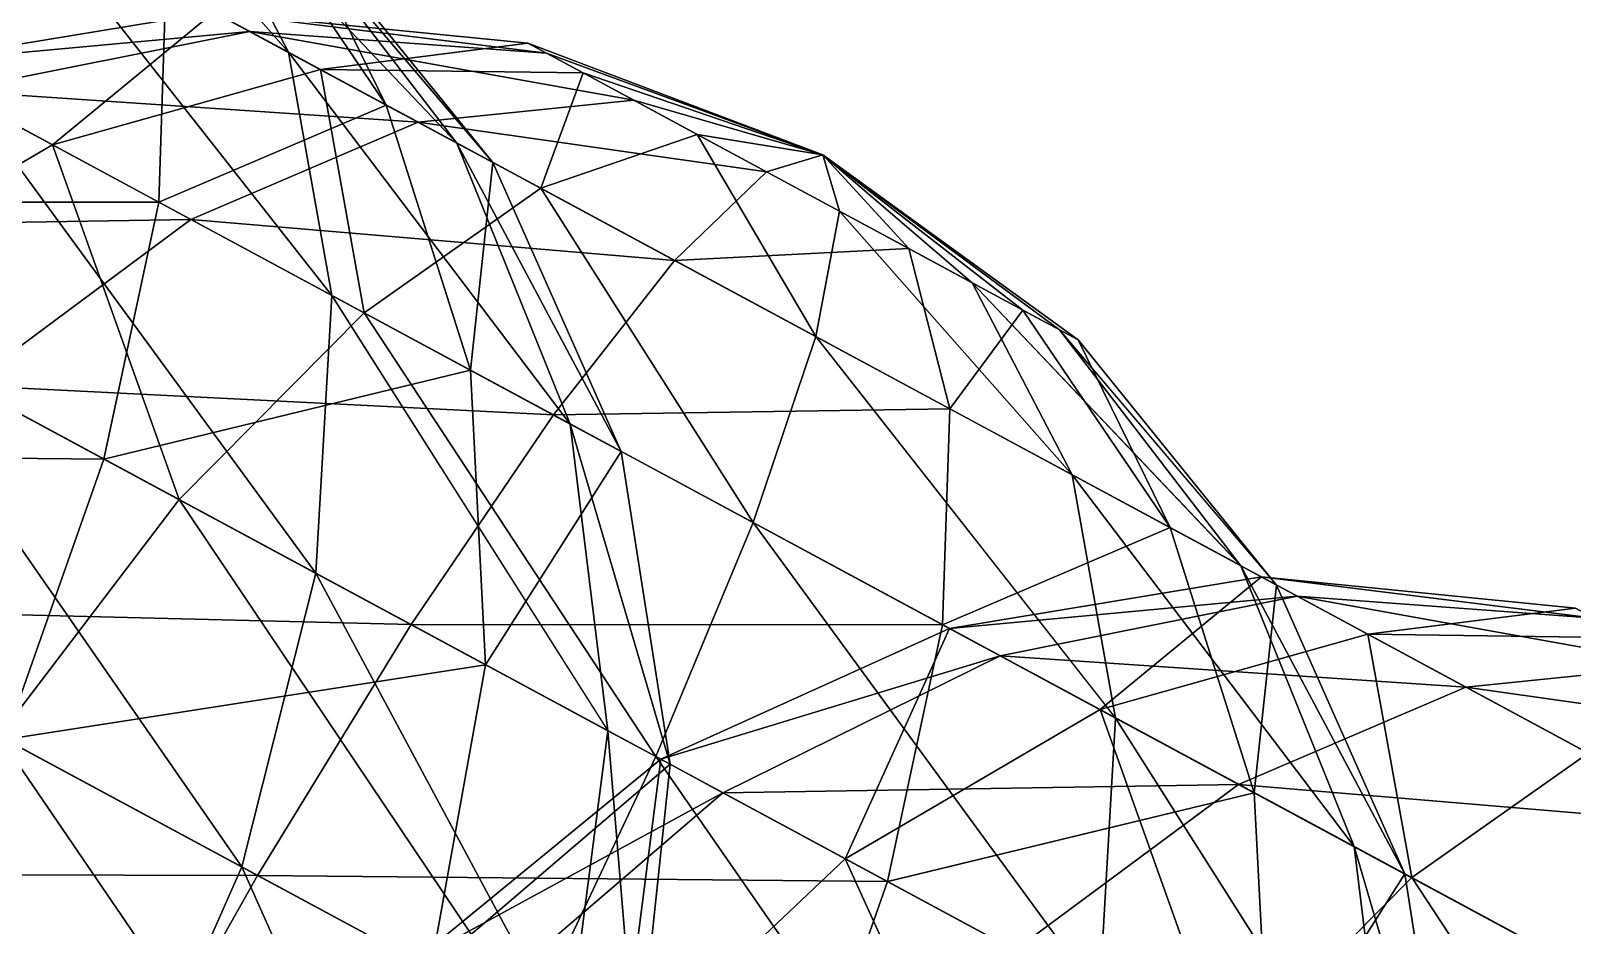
# Model space of a CAD drawing. Header units: metres. Extents: x -386 to 289, y -317 to 299.
# Drawn here: x -109.94 to -71.98, y -175.6 to -153.56 of the extents above; entities that cross this region are included whole.
import ezdxf

# ---------------------------------------------------------------- set-up
doc = ezdxf.new("R2010")
doc.units = ezdxf.units.M

msp = doc.modelspace()

# ---------------------------------------------------------------- linework, layer by layer
for points in [[(-116.681465, -147.0257, -532.54443), (-111.44854, -155.26653, -525.3821), (-109.90545, -150.68184, -531.5411), (-109.90535, -150.68173, -531.54095)], [(-109.3217, -147.59135, -538.7133), (-109.90545, -150.68184, -531.5411), (-103.59572, -154.08638, -534.5218), (-103.59562, -154.08627, -534.52167)], [(-109.3217, -147.59135, -538.7133), (-103.59572, -154.08638, -534.5218), (-106.05554, -149.35368, -540.2563), (-106.05544, -149.35358, -540.25616)], [(-106.05554, -149.35368, -540.2563), (-103.59572, -154.08638, -534.5218), (-99.44296, -156.32709, -540.68805), (-99.44286, -156.32698, -540.6879)], [(-106.05554, -149.35368, -540.2563), (-99.44296, -156.32709, -540.68805), (-103.905914, -150.51355, -543.4482), (-103.905815, -150.51344, -543.44806)], [(-104.80671, -150.02751, -551.14496), (-101.18316, -155.38812, -555.5571), (-106.60983, -152.46005, -560.2759), (-106.60973, -152.45995, -560.27576)], [(-103.448814, -150.7602, -547.4337), (-101.18316, -155.38812, -555.5571), (-104.80671, -150.02751, -551.14496), (-104.80661, -150.0274, -551.14484)], [(-109.90545, -150.68184, -531.5411), (-111.44854, -155.26653, -525.3821), (-102.52523, -160.08128, -529.59753), (-102.52513, -160.08118, -529.5974)], [(-109.90545, -150.68184, -531.5411), (-102.52523, -160.08128, -529.59753), (-103.59572, -154.08638, -534.5218), (-103.59562, -154.08627, -534.52167)], [(-103.905914, -150.51355, -543.4482), (-99.44296, -156.32709, -540.68805), (-98.5599, -156.80356, -548.3875), (-98.5598, -156.80345, -548.3874)], [(-103.905914, -150.51355, -543.4482), (-98.5599, -156.80356, -548.3875), (-103.448814, -150.7602, -547.4337), (-103.448715, -150.76009, -547.4336)], [(-103.448814, -150.7602, -547.4337), (-98.5599, -156.80356, -548.3875), (-101.18316, -155.38812, -555.5571), (-101.18306, -155.38802, -555.557)], [(-106.60983, -152.46005, -560.2759), (-106.787834, -157.7813, -566.0192), (-116.37057, -152.61073, -567.43823), (-116.37047, -152.61063, -567.4381)], [(-101.18316, -155.38812, -555.5571), (-106.787834, -157.7813, -566.0192), (-106.60983, -152.46005, -560.2759), (-106.60973, -152.45995, -560.27576)], [(-106.787834, -157.7813, -566.0192), (-119.87405, -157.7803, -572.1642), (-116.37057, -152.61073, -567.43823), (-116.37047, -152.61063, -567.4381)], [(-104.547874, -153.57263, -720.41486), (-113.11513, -154.36728, -711.89636), (-105.43093, -153.09616, -712.7154), (-105.43083, -153.09605, -712.7153)], [(-105.43093, -153.09616, -712.7154), (-113.11513, -154.36728, -711.89636), (-109.40528, -156.369, -701.75696), (-109.40518, -156.3689, -701.75684)], [(-105.43093, -153.09616, -712.7154), (-109.40528, -156.369, -701.75696), (-102.80768, -154.5116, -705.5458), (-102.80758, -154.51149, -705.54565)], [(-97.23862, -154.11105, -717.6547), (-104.547874, -153.57263, -720.41486), (-105.43093, -153.09616, -712.7154), (-105.43083, -153.09605, -712.7153)], [(-97.23862, -154.11105, -717.6547), (-105.43093, -153.09616, -712.7154), (-97.69572, -153.86441, -713.6692), (-97.69562, -153.8643, -713.66907)], [(-97.69572, -153.86441, -713.6692), (-105.43093, -153.09616, -712.7154), (-102.80768, -154.5116, -705.5458), (-102.80758, -154.51149, -705.54565)], [(-104.547874, -153.57263, -720.41486), (-111.8663, -155.0411, -722.78503), (-113.11513, -154.36728, -711.89636), (-113.11503, -154.36717, -711.89624)], [(-100.39512, -155.81334, -726.5811), (-111.8663, -155.0411, -722.78503), (-104.547874, -153.57263, -720.41486), (-104.547775, -153.57253, -720.41473)], [(-95.08899, -155.27092, -720.8466), (-100.39512, -155.81334, -726.5811), (-104.547874, -153.57263, -720.41486), (-104.547775, -153.57253, -720.41473)], [(-95.08899, -155.27092, -720.8466), (-104.547874, -153.57263, -720.41486), (-97.23862, -154.11105, -717.6547), (-97.23852, -154.11095, -717.6546)], [(-103.59572, -154.08638, -534.5218), (-102.52523, -160.08128, -529.59753), (-96.65234, -163.25012, -538.3179), (-96.652245, -163.25002, -538.31775)], [(-103.59572, -154.08638, -534.5218), (-96.65234, -163.25012, -538.3179), (-99.44296, -156.32709, -540.68805), (-99.44286, -156.32698, -540.6879)], [(-97.69572, -153.86441, -713.6692), (-102.80768, -154.5116, -705.5458), (-96.33782, -154.59709, -709.9579), (-96.33772, -154.59698, -709.95776)], [(-90.43662, -156.61966, -714.69275), (-97.23862, -154.11105, -717.6547), (-97.69572, -153.86441, -713.6692), (-97.69562, -153.8643, -713.66907)], [(-90.43662, -156.61966, -714.69275), (-97.69572, -153.86441, -713.6692), (-96.33782, -154.59709, -709.9579), (-96.33772, -154.59698, -709.95776)], [(-113.11513, -154.36728, -711.89636), (-115.68103, -160.04274, -698.8497), (-109.40528, -156.369, -701.75696), (-109.40518, -156.3689, -701.75684)], [(-90.43662, -156.61966, -714.69275), (-95.08899, -155.27092, -720.8466), (-97.23862, -154.11105, -717.6547), (-97.23852, -154.11095, -717.6546)], [(-102.80768, -154.5116, -705.5458), (-109.40528, -156.369, -701.75696), (-101.73081, -160.50993, -695.0837), (-101.73071, -160.50983, -695.08356)], [(-102.80768, -154.5116, -705.5458), (-101.73081, -160.50993, -695.0837), (-97.381004, -157.43967, -700.827), (-97.380905, -157.43956, -700.8269)], [(-96.33782, -154.59709, -709.9579), (-102.80768, -154.5116, -705.5458), (-97.381004, -157.43967, -700.827), (-97.380905, -157.43956, -700.8269)], [(-96.33782, -154.59709, -709.9579), (-97.381004, -157.43967, -700.827), (-93.52876, -156.11278, -707.5153), (-93.52866, -156.11267, -707.5152)], [(-90.43662, -156.61966, -714.69275), (-96.33782, -154.59709, -709.9579), (-93.52876, -156.11278, -707.5153), (-93.52866, -156.11267, -707.5152)], [(-105.993416, -158.20996, -731.5054), (-118.695145, -158.41641, -724.60376), (-111.8663, -155.0411, -722.78503), (-111.8662, -155.041, -722.7849)], [(-100.39512, -155.81334, -726.5811), (-105.993416, -158.20996, -731.5054), (-111.8663, -155.0411, -722.78503), (-111.8662, -155.041, -722.7849)], [(-111.44854, -155.26653, -525.3821), (-113.84582, -161.03296, -520.6561), (-102.91704, -166.92981, -525.819), (-102.91694, -166.9297, -525.81885)], [(-111.44854, -155.26653, -525.3821), (-102.91704, -166.92981, -525.819), (-102.52523, -160.08128, -529.59753), (-102.52513, -160.08118, -529.5974)], [(-101.18316, -155.38812, -555.5571), (-99.11336, -161.92223, -559.34595), (-106.787834, -157.7813, -566.0192), (-106.787735, -157.78119, -566.0191)], [(-98.5599, -156.80356, -548.3875), (-99.11336, -161.92223, -559.34595), (-101.18316, -155.38812, -555.5571), (-101.18306, -155.38802, -555.557)], [(-91.82283, -157.03325, -722.3896), (-100.39512, -155.81334, -726.5811), (-95.08899, -155.27092, -720.8466), (-95.08889, -155.27081, -720.8465)], [(-90.43662, -156.61966, -714.69275), (-91.82283, -157.03325, -722.3896), (-95.08899, -155.27092, -720.8466), (-95.08889, -155.27081, -720.8465)], [(-95.08899, -155.27092, -720.8466), (-95.08899, -155.27092, -720.8466), (-91.82283, -157.03325, -722.3896), (-91.82273, -157.03314, -722.38947)], [(-94.08539, -159.21788, -729.5618), (-105.993416, -158.20996, -731.5054), (-100.39512, -155.81334, -726.5811), (-100.39502, -155.81323, -726.581)], [(-91.82283, -157.03325, -722.3896), (-94.08539, -159.21788, -729.5618), (-100.39512, -155.81334, -726.5811), (-100.39502, -155.81323, -726.581)], [(-100.39512, -155.81334, -726.5811), (-100.39512, -155.81334, -726.5811), (-94.08539, -159.21788, -729.5618), (-94.08529, -159.21777, -729.5617)], [(-109.40528, -156.369, -701.75696), (-115.68103, -160.04274, -698.8497), (-106.28176, -165.11432, -690.67664), (-106.28166, -165.11421, -690.6765)], [(-109.40528, -156.369, -701.75696), (-106.28176, -165.11432, -690.67664), (-101.73081, -160.50993, -695.0837), (-101.73071, -160.50983, -695.08356)], [(-99.44296, -156.32709, -540.68805), (-96.65234, -163.25012, -538.3179), (-95.40352, -163.92395, -549.20654), (-95.40342, -163.92384, -549.2064)], [(-99.44296, -156.32709, -540.68805), (-95.40352, -163.92395, -549.20654), (-98.5599, -156.80356, -548.3875), (-98.5598, -156.80345, -548.3874)], [(-93.52876, -156.11278, -707.5153), (-97.381004, -157.43967, -700.827), (-90.60499, -161.09581, -699.82367), (-90.60489, -161.0957, -699.82355)], [(-93.52876, -156.11278, -707.5153), (-90.60499, -161.09581, -699.82367), (-90.02124, -158.00533, -706.9959), (-90.02114, -158.00522, -706.9958)], [(-90.43662, -156.61966, -714.69275), (-93.52876, -156.11278, -707.5153), (-90.02124, -158.00533, -706.9959), (-90.02114, -158.00522, -706.9958)], [(-90.43662, -156.61966, -714.69275), (-88.31531, -158.9258, -721.8702), (-91.82283, -157.03325, -722.3896), (-91.82273, -157.03314, -722.38947)], [(-90.43662, -156.61966, -714.69275), (-90.02124, -158.00533, -706.9959), (-86.75508, -159.76765, -708.5389), (-86.75498, -159.76755, -708.53876)], [(-90.43662, -156.61966, -714.69275), (-86.75508, -159.76765, -708.5389), (-84.60545, -160.92752, -711.7308), (-84.605354, -160.92741, -711.73065)], [(-90.43662, -156.61966, -714.69275), (-84.60545, -160.92752, -711.7308), (-84.14835, -161.17416, -715.7163), (-84.148254, -161.17406, -715.7162)], [(-90.43662, -156.61966, -714.69275), (-84.14835, -161.17416, -715.7163), (-85.50625, -160.44148, -719.42755), (-85.50615, -160.44138, -719.4274)], [(-90.43662, -156.61966, -714.69275), (-85.50625, -160.44148, -719.42755), (-88.31531, -158.9258, -721.8702), (-88.31521, -158.92569, -721.87006)], [(-98.5599, -156.80356, -548.3875), (-95.40352, -163.92395, -549.20654), (-99.11336, -161.92223, -559.34595), (-99.11326, -161.92212, -559.3458)], [(-88.31531, -158.9258, -721.8702), (-94.08539, -159.21788, -729.5618), (-91.82283, -157.03325, -722.3896), (-91.82273, -157.03314, -722.38947)], [(-97.381004, -157.43967, -700.827), (-101.73081, -160.50993, -695.0837), (-92.14808, -165.6805, -693.6647), (-92.14798, -165.68039, -693.66455)], [(-97.381004, -157.43967, -700.827), (-92.14808, -165.6805, -693.6647), (-90.60499, -161.09581, -699.82367), (-90.60489, -161.0957, -699.82355)], [(-108.13764, -164.11293, -570.4263), (-123.657524, -163.96034, -575.1351), (-119.87405, -157.7803, -572.1642), (-119.87395, -157.7802, -572.16406)], [(-106.787834, -157.7813, -566.0192), (-108.13764, -164.11293, -570.4263), (-119.87405, -157.7803, -572.1642), (-119.87395, -157.7802, -572.16406)], [(-99.11336, -161.92223, -559.34595), (-108.13764, -164.11293, -570.4263), (-106.787834, -157.7813, -566.0192), (-106.787735, -157.78119, -566.0191)], [(-105.993416, -158.20996, -731.5054), (-111.50236, -162.29744, -735.28394), (-118.695145, -158.41641, -724.60376), (-118.695045, -158.4163, -724.60364)], [(-97.07011, -163.0247, -735.7208), (-111.50236, -162.29744, -735.28394), (-105.993416, -158.20996, -731.5054), (-105.99332, -158.20985, -731.50525)], [(-94.08539, -159.21788, -729.5618), (-97.07011, -163.0247, -735.7208), (-105.993416, -158.20996, -731.5054), (-105.99332, -158.20985, -731.50525)], [(-105.993416, -158.20996, -731.5054), (-105.993416, -158.20996, -731.5054), (-97.07011, -163.0247, -735.7208), (-97.07001, -163.0246, -735.7207)], [(-90.02124, -158.00533, -706.9959), (-90.60499, -161.09581, -699.82367), (-84.29526, -164.50035, -702.8044), (-84.29516, -164.50024, -702.80426)], [(-90.02124, -158.00533, -706.9959), (-84.29526, -164.50035, -702.8044), (-86.75508, -159.76765, -708.5389), (-86.75498, -159.76755, -708.53876)], [(-88.31531, -158.9258, -721.8702), (-87.30937, -162.87402, -728.5585), (-94.08539, -159.21788, -729.5618), (-94.08529, -159.21777, -729.5617)], [(-85.50625, -160.44148, -719.42755), (-87.30937, -162.87402, -728.5585), (-88.31531, -158.9258, -721.8702), (-88.31521, -158.92569, -721.87006)], [(-87.30937, -162.87402, -728.5585), (-97.07011, -163.0247, -735.7208), (-94.08539, -159.21788, -729.5618), (-94.08529, -159.21777, -729.5617)], [(-86.75508, -159.76765, -708.5389), (-84.29526, -164.50035, -702.8044), (-80.1425, -166.74106, -708.97064), (-80.1424, -166.74095, -708.9705)], [(-86.75508, -159.76765, -708.5389), (-80.1425, -166.74106, -708.97064), (-84.60545, -160.92752, -711.7308), (-84.605354, -160.92741, -711.73065)], [(-115.68103, -160.04274, -698.8497), (-110.72371, -170.93906, -687.9063), (-106.28176, -165.11432, -690.67664), (-106.28166, -165.11421, -690.6765)], [(-102.52523, -160.08128, -529.59753), (-102.91704, -166.92981, -525.819), (-95.72426, -170.81084, -536.49915), (-95.72416, -170.81073, -536.499)], [(-102.52523, -160.08128, -529.59753), (-95.72426, -170.81084, -536.49915), (-96.65234, -163.25012, -538.3179), (-96.652245, -163.25002, -538.31775)], [(-101.73081, -160.50993, -695.0837), (-106.28176, -165.11432, -690.67664), (-94.54536, -171.44693, -688.9387), (-94.54526, -171.44682, -688.9386)], [(-101.73081, -160.50993, -695.0837), (-94.54536, -171.44693, -688.9387), (-92.14808, -165.6805, -693.6647), (-92.14798, -165.68039, -693.66455)], [(-85.50625, -160.44148, -719.42755), (-81.8827, -165.8021, -723.8397), (-87.30937, -162.87402, -728.5585), (-87.30927, -162.87392, -728.55835)], [(-84.14835, -161.17416, -715.7163), (-81.8827, -165.8021, -723.8397), (-85.50625, -160.44148, -719.42755), (-85.50615, -160.44138, -719.4274)], [(-84.60545, -160.92752, -711.7308), (-80.1425, -166.74106, -708.97064), (-79.25944, -167.21753, -716.6701), (-79.25934, -167.21742, -716.67)], [(-84.60545, -160.92752, -711.7308), (-79.25944, -167.21753, -716.6701), (-84.14835, -161.17416, -715.7163), (-84.148254, -161.17406, -715.7162)], [(-113.84582, -161.03296, -520.6561), (-116.933914, -167.58821, -517.68524), (-104.744446, -174.16528, -523.44366), (-104.74435, -174.16518, -523.44354)], [(-113.84582, -161.03296, -520.6561), (-104.744446, -174.16528, -523.44366), (-102.91704, -166.92981, -525.819), (-102.91694, -166.9297, -525.81885)], [(-90.60499, -161.09581, -699.82367), (-92.14808, -165.6805, -693.6647), (-83.22477, -170.49525, -697.8801), (-83.22467, -170.49515, -697.88)], [(-90.60499, -161.09581, -699.82367), (-83.22477, -170.49525, -697.8801), (-84.29526, -164.50035, -702.8044), (-84.29516, -164.50024, -702.80426)], [(-84.14835, -161.17416, -715.7163), (-79.25944, -167.21753, -716.6701), (-81.8827, -165.8021, -723.8397), (-81.8826, -165.80199, -723.8396)], [(-99.11336, -161.92223, -559.34595), (-98.73837, -169.18451, -562.25323), (-108.13764, -164.11293, -570.4263), (-108.13754, -164.11282, -570.42615)], [(-95.40352, -163.92395, -549.20654), (-98.73837, -169.18451, -562.25323), (-99.11336, -161.92223, -559.34595), (-99.11326, -161.92212, -559.3458)], [(-100.573586, -168.19427, -740.4468), (-116.54653, -167.79724, -737.65924), (-111.50236, -162.29744, -735.28394), (-111.50226, -162.29733, -735.2838)], [(-97.07011, -163.0247, -735.7208), (-100.573586, -168.19427, -740.4468), (-111.50236, -162.29744, -735.28394), (-111.50226, -162.29733, -735.2838)], [(-111.50236, -162.29744, -735.28394), (-111.50236, -162.29744, -735.28394), (-100.573586, -168.19427, -740.4468), (-100.57349, -168.19417, -740.44666)], [(-87.48737, -168.19527, -734.3018), (-100.573586, -168.19427, -740.4468), (-97.07011, -163.0247, -735.7208), (-97.07001, -163.0246, -735.7207)], [(-87.30937, -162.87402, -728.5585), (-87.48737, -168.19527, -734.3018), (-97.07011, -163.0247, -735.7208), (-97.07001, -163.0246, -735.7207)], [(-81.8827, -165.8021, -723.8397), (-87.48737, -168.19527, -734.3018), (-87.30937, -162.87402, -728.5585), (-87.30927, -162.87392, -728.55835)], [(-96.65234, -163.25012, -538.3179), (-95.72426, -170.81084, -536.49915), (-94.194756, -171.63611, -549.835), (-94.19466, -171.636, -549.8349)], [(-96.65234, -163.25012, -538.3179), (-94.194756, -171.63611, -549.835), (-95.40352, -163.92395, -549.20654), (-95.40342, -163.92384, -549.2064)], [(-108.13764, -164.11293, -570.4263), (-110.567276, -171.02347, -573.1966), (-123.657524, -163.96034, -575.1351), (-123.657425, -163.96024, -575.13495)], [(-95.40352, -163.92395, -549.20654), (-94.194756, -171.63611, -549.835), (-98.73837, -169.18451, -562.25323), (-98.73827, -169.1844, -562.2531)], [(-98.73837, -169.18451, -562.25323), (-110.567276, -171.02347, -573.1966), (-108.13764, -164.11293, -570.4263), (-108.13754, -164.11282, -570.42615)], [(-84.29526, -164.50035, -702.8044), (-83.22477, -170.49525, -697.8801), (-77.35188, -173.6641, -706.60046), (-77.35178, -173.66399, -706.60034)], [(-84.29526, -164.50035, -702.8044), (-77.35188, -173.6641, -706.60046), (-80.1425, -166.74106, -708.97064), (-80.1424, -166.74095, -708.9705)], [(-106.28176, -165.11432, -690.67664), (-110.72371, -170.93906, -687.9063), (-97.63345, -178.00218, -685.96783), (-97.633354, -178.00208, -685.9677)], [(-106.28176, -165.11432, -690.67664), (-97.63345, -178.00218, -685.96783), (-94.54536, -171.44693, -688.9387), (-94.54526, -171.44682, -688.9386)], [(-92.14808, -165.6805, -693.6647), (-94.54536, -171.44693, -688.9387), (-83.61658, -177.34378, -694.10156), (-83.61648, -177.34367, -694.10144)], [(-92.14808, -165.6805, -693.6647), (-83.61658, -177.34378, -694.10156), (-83.22477, -170.49525, -697.8801), (-83.22467, -170.49515, -697.88)], [(-81.8827, -165.8021, -723.8397), (-79.8129, -172.3362, -727.62854), (-87.48737, -168.19527, -734.3018), (-87.487274, -168.19516, -734.3017)], [(-79.25944, -167.21753, -716.6701), (-79.8129, -172.3362, -727.62854), (-81.8827, -165.8021, -723.8397), (-81.8826, -165.80199, -723.8396)], [(-102.91704, -166.92981, -525.819), (-104.744446, -174.16528, -523.44366), (-96.72194, -178.494, -535.3559), (-96.72184, -178.4939, -535.3558)], [(-102.91704, -166.92981, -525.819), (-96.72194, -178.494, -535.3559), (-95.72426, -170.81084, -536.49915), (-95.72416, -170.81073, -536.499)], [(-80.1425, -166.74106, -708.97064), (-77.35188, -173.6641, -706.60046), (-76.10306, -174.33792, -717.48914), (-76.10296, -174.33781, -717.489)], [(-80.1425, -166.74106, -708.97064), (-76.10306, -174.33792, -717.48914), (-79.25944, -167.21753, -716.6701), (-79.25934, -167.21742, -716.67)], [(-78.74935, -167.49277, -288.74295), (-87.316605, -168.28741, -280.22443), (-79.63241, -167.0163, -281.0435), (-79.63231, -167.01619, -281.0434)], [(-79.63241, -167.0163, -281.0435), (-87.316605, -168.28741, -280.22443), (-83.60676, -170.28914, -270.08505), (-83.60666, -170.28903, -270.08496)], [(-79.63241, -167.0163, -281.0435), (-83.60676, -170.28914, -270.08505), (-77.009155, -168.43173, -273.87384), (-77.009056, -168.43163, -273.87375)], [(-79.25944, -167.21753, -716.6701), (-76.10306, -174.33792, -717.48914), (-79.8129, -172.3362, -727.62854), (-79.8128, -172.33609, -727.6284)], [(-71.440094, -168.03119, -285.98282), (-78.74935, -167.49277, -288.74295), (-79.63241, -167.0163, -281.0435), (-79.63231, -167.01619, -281.0434)], [(-71.440094, -168.03119, -285.98282), (-79.63241, -167.0163, -281.0435), (-71.897194, -167.78455, -281.99728), (-71.897095, -167.78444, -281.9972)], [(-71.897194, -167.78455, -281.99728), (-79.63241, -167.0163, -281.0435), (-77.009155, -168.43173, -273.87384), (-77.009056, -168.43163, -273.87375)], [(-116.933914, -167.58821, -517.68524), (-120.50238, -174.4855, -516.67194), (-107.88292, -181.2946, -522.6335), (-107.88282, -181.2945, -522.63336)], [(-116.933914, -167.58821, -517.68524), (-107.88292, -181.2946, -522.6335), (-104.744446, -174.16528, -523.44366), (-104.74435, -174.16518, -523.44354)], [(-78.74935, -167.49277, -288.74295), (-86.06778, -168.96124, -291.11313), (-87.316605, -168.28741, -280.22443), (-87.316505, -168.28731, -280.22433)], [(-74.596596, -169.73347, -294.90918), (-86.06778, -168.96124, -291.11313), (-78.74935, -167.49277, -288.74295), (-78.74925, -167.49266, -288.74286)], [(-69.29047, -169.19106, -289.1747), (-74.596596, -169.73347, -294.90918), (-78.74935, -167.49277, -288.74295), (-78.74925, -167.49266, -288.74286)], [(-69.29047, -169.19106, -289.1747), (-78.74935, -167.49277, -288.74295), (-71.440094, -168.03119, -285.98282), (-71.439995, -168.03108, -285.98273)], [(-104.35706, -174.37431, -743.41766), (-120.78218, -174.33455, -738.4694), (-116.54653, -167.79724, -737.65924), (-116.54643, -167.79713, -737.6591)], [(-100.573586, -168.19427, -740.4468), (-104.35706, -174.37431, -743.41766), (-116.54653, -167.79724, -737.65924), (-116.54643, -167.79713, -737.6591)], [(-116.54653, -167.79724, -737.65924), (-116.54653, -167.79724, -737.65924), (-104.35706, -174.37431, -743.41766), (-104.356964, -174.3742, -743.41754)], [(-71.897194, -167.78455, -281.99728), (-77.009155, -168.43173, -273.87384), (-70.5393, -168.51723, -278.286), (-70.5392, -168.51712, -278.28592)], [(-88.83718, -174.5269, -738.70886), (-104.35706, -174.37431, -743.41766), (-100.573586, -168.19427, -740.4468), (-100.57349, -168.19417, -740.44666)], [(-87.48737, -168.19527, -734.3018), (-88.83718, -174.5269, -738.70886), (-100.573586, -168.19427, -740.4468), (-100.57349, -168.19417, -740.44666)], [(-86.06778, -168.96124, -291.11313), (-94.426125, -171.51128, -279.59595), (-87.316605, -168.28741, -280.22443), (-87.316505, -168.28731, -280.22433)], [(-87.316605, -168.28741, -280.22443), (-94.426125, -171.51128, -279.59595), (-89.88251, -173.96288, -267.1778), (-89.88241, -173.96277, -267.1777)], [(-87.316605, -168.28741, -280.22443), (-89.88251, -173.96288, -267.1778), (-83.60676, -170.28914, -270.08505), (-83.60666, -170.28903, -270.08496)], [(-79.8129, -172.3362, -727.62854), (-88.83718, -174.5269, -738.70886), (-87.48737, -168.19527, -734.3018), (-87.487274, -168.19516, -734.3017)], [(-77.009155, -168.43173, -273.87384), (-83.60676, -170.28914, -270.08505), (-75.93229, -174.43007, -263.4118), (-75.93219, -174.42996, -263.4117)], [(-77.009155, -168.43173, -273.87384), (-75.93229, -174.43007, -263.4118), (-71.58248, -171.3598, -269.15515), (-71.58238, -171.3597, -269.15506)], [(-70.5393, -168.51723, -278.286), (-77.009155, -168.43173, -273.87384), (-71.58248, -171.3598, -269.15515), (-71.58238, -171.3597, -269.15506)], [(-98.73837, -169.18451, -562.25323), (-100.08375, -176.68007, -564.0808), (-110.567276, -171.02347, -573.1966), (-110.56718, -171.02336, -573.1965)], [(-94.194756, -171.63611, -549.835), (-100.08375, -176.68007, -564.0808), (-98.73837, -169.18451, -562.25323), (-98.73827, -169.1844, -562.2531)], [(-86.06778, -168.96124, -291.11313), (-92.89662, -172.33655, -292.93182), (-94.426125, -171.51128, -279.59595), (-94.426025, -171.51117, -279.59586)], [(-80.19489, -172.1301, -299.8335), (-92.89662, -172.33655, -292.93182), (-86.06778, -168.96124, -291.11313), (-86.06768, -168.96114, -291.11304)], [(-74.596596, -169.73347, -294.90918), (-80.19489, -172.1301, -299.8335), (-86.06778, -168.96124, -291.11313), (-86.06768, -168.96114, -291.11304)], [(-66.02431, -170.95338, -290.71765), (-74.596596, -169.73347, -294.90918), (-69.29047, -169.19106, -289.1747), (-69.29037, -169.19095, -289.17462)], [(-68.286865, -173.13802, -297.88995), (-80.19489, -172.1301, -299.8335), (-74.596596, -169.73347, -294.90918), (-74.5965, -169.73337, -294.9091)], [(-66.02431, -170.95338, -290.71765), (-68.286865, -173.13802, -297.88995), (-74.596596, -169.73347, -294.90918), (-74.5965, -169.73337, -294.9091)], [(-74.596596, -169.73347, -294.90918), (-74.596596, -169.73347, -294.90918), (-68.286865, -173.13802, -297.88995), (-68.286766, -173.13791, -297.88986)], [(-83.60676, -170.28914, -270.08505), (-89.88251, -173.96288, -267.1778), (-80.48324, -179.03445, -259.00476), (-80.48314, -179.03435, -259.00467)], [(-83.60676, -170.28914, -270.08505), (-80.48324, -179.03445, -259.00476), (-75.93229, -174.43007, -263.4118), (-75.93219, -174.42996, -263.4117)], [(-83.22477, -170.49525, -697.8801), (-83.61658, -177.34378, -694.10156), (-76.4238, -181.22481, -704.78174), (-76.4237, -181.2247, -704.7816)], [(-83.22477, -170.49525, -697.8801), (-76.4238, -181.22481, -704.78174), (-77.35188, -173.6641, -706.60046), (-77.35178, -173.66399, -706.60034)], [(-110.72371, -170.93906, -687.9063), (-114.75395, -177.5872, -686.96136), (-101.20192, -184.89948, -684.9545), (-101.20182, -184.89937, -684.9544)], [(-100.08375, -176.68007, -564.0808), (-113.91115, -178.04195, -574.14154), (-110.567276, -171.02347, -573.1966), (-110.56718, -171.02336, -573.1965)], [(-110.72371, -170.93906, -687.9063), (-101.20192, -184.89948, -684.9545), (-97.63345, -178.00218, -685.96783), (-97.633354, -178.00208, -685.9677)], [(-95.72426, -170.81084, -536.49915), (-96.72194, -178.494, -535.3559), (-95.01601, -179.41447, -550.2301), (-95.01591, -179.41437, -550.23)], [(-95.72426, -170.81084, -536.49915), (-95.01601, -179.41447, -550.2301), (-94.194756, -171.63611, -549.835), (-94.19466, -171.636, -549.8349)], [(-92.89662, -172.33655, -292.93182), (-100.476456, -176.46819, -279.20087), (-94.426125, -171.51128, -279.59595), (-94.426025, -171.51117, -279.59586)], [(-94.426125, -171.51128, -279.59595), (-100.476456, -176.46819, -279.20087), (-95.408714, -179.20259, -265.35022), (-95.408615, -179.20248, -265.35013)], [(-94.54536, -171.44693, -688.9387), (-97.63345, -178.00218, -685.96783), (-85.443985, -184.57925, -691.72626), (-85.443886, -184.57915, -691.72614)], [(-94.426125, -171.51128, -279.59595), (-95.408714, -179.20259, -265.35022), (-89.88251, -173.96288, -267.1778), (-89.88241, -173.96277, -267.1777)], [(-94.54536, -171.44693, -688.9387), (-85.443985, -184.57925, -691.72626), (-83.61658, -177.34378, -694.10156), (-83.61648, -177.34367, -694.10144)], [(-71.58248, -171.3598, -269.15515), (-75.93229, -174.43007, -263.4118), (-66.349556, -179.60063, -261.99277), (-66.34946, -179.60052, -261.99268)], [(-94.194756, -171.63611, -549.835), (-95.01601, -179.41447, -550.2301), (-100.08375, -176.68007, -564.0808), (-100.08365, -176.67996, -564.0807)], [(-80.19489, -172.1301, -299.8335), (-85.703835, -176.21758, -303.61206), (-92.89662, -172.33655, -292.93182), (-92.89652, -172.33644, -292.93173)], [(-71.27158, -176.94484, -304.04892), (-85.703835, -176.21758, -303.61206), (-80.19489, -172.1301, -299.8335), (-80.19479, -172.12999, -299.8334)], [(-68.286865, -173.13802, -297.88995), (-71.27158, -176.94484, -304.04892), (-80.19489, -172.1301, -299.8335), (-80.19479, -172.12999, -299.8334)], [(-80.19489, -172.1301, -299.8335), (-80.19489, -172.1301, -299.8335), (-71.27158, -176.94484, -304.04892), (-71.271484, -176.94473, -304.04883)], [(-92.89662, -172.33655, -292.93182), (-98.77052, -177.38866, -294.0751), (-100.476456, -176.46819, -279.20087), (-100.47636, -176.46808, -279.20078)], [(-85.703835, -176.21758, -303.61206), (-98.77052, -177.38866, -294.0751), (-92.89662, -172.33655, -292.93182), (-92.89652, -172.33644, -292.93173)], [(-79.8129, -172.3362, -727.62854), (-79.43791, -179.59848, -730.5358), (-88.83718, -174.5269, -738.70886), (-88.83708, -174.5268, -738.70874)], [(-76.10306, -174.33792, -717.48914), (-79.43791, -179.59848, -730.5358), (-79.8129, -172.3362, -727.62854), (-79.8128, -172.33609, -727.6284)], [(-77.35188, -173.6641, -706.60046), (-76.4238, -181.22481, -704.78174), (-74.894295, -182.05008, -718.1176), (-74.894196, -182.04997, -718.1175)], [(-77.35188, -173.6641, -706.60046), (-74.894295, -182.05008, -718.1176), (-76.10306, -174.33792, -717.48914), (-76.10296, -174.33781, -717.489)], [(-104.744446, -174.16528, -523.44366), (-107.88292, -181.2946, -522.6335), (-99.57741, -185.77602, -534.96594), (-99.57731, -185.77591, -534.9658)], [(-104.744446, -174.16528, -523.44366), (-99.57741, -185.77602, -534.96594), (-96.72194, -178.494, -535.3559), (-96.72184, -178.4939, -535.3558)], [(-89.88251, -173.96288, -267.1778), (-95.408714, -179.20259, -265.35022), (-84.925186, -184.85919, -256.23438), (-84.92509, -184.85909, -256.23428)], [(-89.88251, -173.96288, -267.1778), (-84.925186, -184.85919, -256.23438), (-80.48324, -179.03445, -259.00476), (-80.48314, -179.03435, -259.00467)], [(-108.16271, -181.14365, -744.43097), (-123.92065, -181.46387, -737.65924), (-120.78218, -174.33455, -738.4694), (-120.78208, -174.33444, -738.4693)], [(-104.35706, -174.37431, -743.41766), (-108.16271, -181.14365, -744.43097), (-120.78218, -174.33455, -738.4694), (-120.78208, -174.33444, -738.4693)], [(-120.78218, -174.33455, -738.4694), (-120.78218, -174.33455, -738.4694), (-108.16271, -181.14365, -744.43097), (-108.16261, -181.14354, -744.43085)], [(-120.50238, -174.4855, -516.67194), (-112.11856, -187.83192, -523.44366), (-107.88292, -181.2946, -522.6335), (-107.88282, -181.2945, -522.63336)], [(-91.266815, -181.43744, -741.4792), (-108.16271, -181.14365, -744.43097), (-104.35706, -174.37431, -743.41766), (-104.356964, -174.3742, -743.41754)], [(-88.83718, -174.5269, -738.70886), (-91.266815, -181.43744, -741.4792), (-104.35706, -174.37431, -743.41766), (-104.356964, -174.3742, -743.41754)], [(-79.43791, -179.59848, -730.5358), (-91.266815, -181.43744, -741.4792), (-88.83718, -174.5269, -738.70886), (-88.83708, -174.5268, -738.70874)], [(-75.93229, -174.43007, -263.4118), (-80.48324, -179.03445, -259.00476), (-68.74683, -185.36707, -257.2668), (-68.746735, -185.36696, -257.26672)], [(-76.10306, -174.33792, -717.48914), (-74.894295, -182.05008, -718.1176), (-79.43791, -179.59848, -730.5358), (-79.43781, -179.59837, -730.5357)], [(-75.93229, -174.43007, -263.4118), (-68.74683, -185.36707, -257.2668), (-66.349556, -179.60063, -261.99277), (-66.34946, -179.60052, -261.99268)]]:
    msp.add_3dface(points)

doc.saveas('drawing.dxf')
